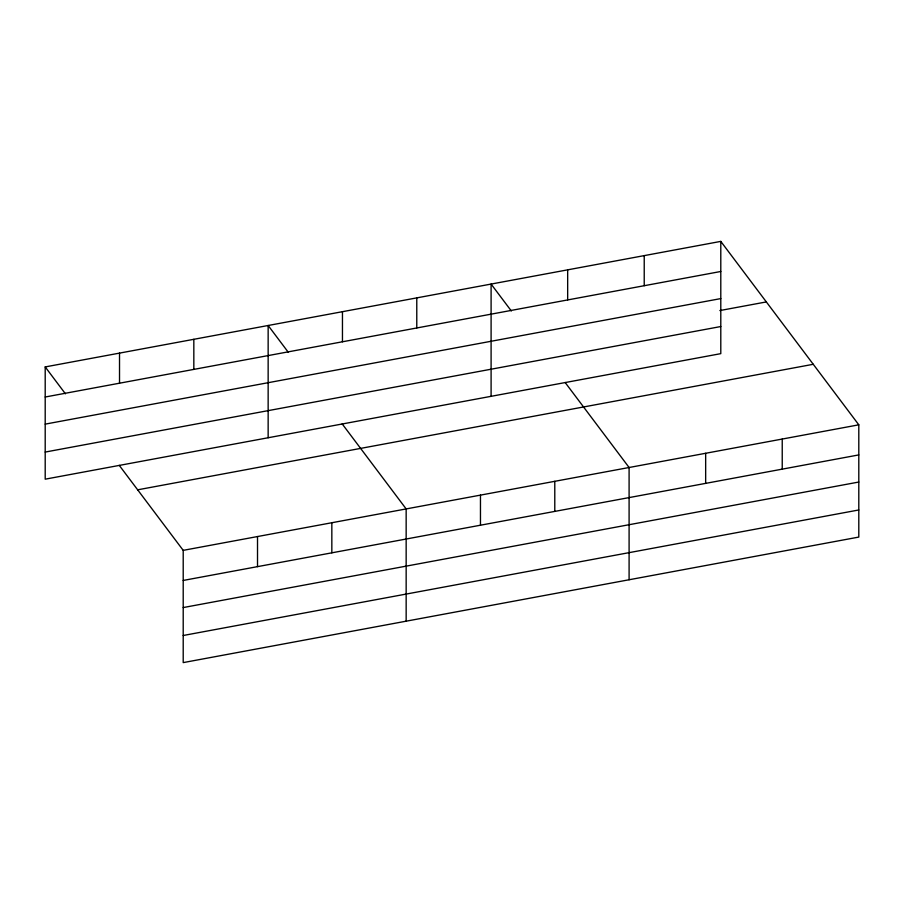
<?xml version="1.0" encoding="UTF-8"?>
<svg xmlns="http://www.w3.org/2000/svg" width="904" height="904" viewBox="0 0 904 904"><rect width="100%" height="100%" fill="white"/><g stroke="black" fill="none" stroke-linecap="round" stroke-linejoin="round"><path stroke-width="1.36" d="M720.793 241.391L720.793 353.645L45.2 479.176L45.2 366.922L720.793 241.391L858.8 424.823L858.8 537.078L183.207 662.609L183.207 550.355L119.226 465.323M45.2 397.014L720.793 271.482M45.2 424.134L720.793 298.591M719.855 310.558L766.332 301.925M45.2 452.068L720.793 326.536M137.668 489.821L813.261 364.289M183.207 550.355L858.8 424.823M183.207 580.447L858.8 454.915M183.207 607.567L858.8 482.035M183.207 635.501L858.8 509.969M511.336 310.976L491.098 284.071L491.098 396.325M565.124 382.471L629.094 467.504L629.094 579.758M288.387 352.402L268.149 325.496L268.149 437.751M342.175 423.897L406.156 508.929L406.156 621.184M45.2 366.922L65.438 393.828M782.231 439.05L782.231 469.142M705.662 453.277L705.662 483.369M644.224 255.617L644.224 285.709M567.667 269.844L567.667 299.936M554.785 481.312L554.785 511.404M480.465 495.121L480.465 525.213M416.778 297.879L416.778 327.971M342.458 311.688L342.458 341.78M331.836 522.738L331.836 552.83M257.516 536.547L257.516 566.638M193.829 339.305L193.829 369.397M119.52 353.114L119.52 383.206"/></g></svg>
